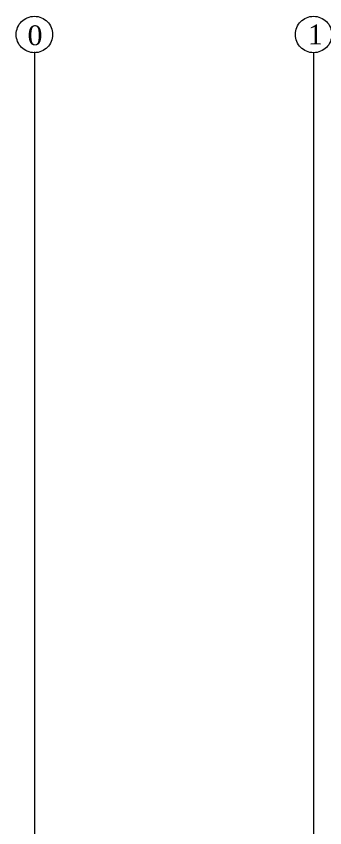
# Model space of a CAD drawing. Header units: metres. Extents: x 2330 to 2661, y 695 to 924.
# Drawn here: x 2492.79 to 2503.13, y 896.2 to 923.36 of the extents above; entities that cross this region are included whole.
import ezdxf

# ---------------------------------------------------------------- set-up
doc = ezdxf.new("R2010")
doc.units = ezdxf.units.M
doc.header["$LTSCALE"] = 20
doc.linetypes.add('ACAD_ISO02W100', pattern=[15, 12, -3])
doc.layers.add('Axis', color=254, linetype='ACAD_ISO02W100', lineweight=5)
doc.styles.add('50TEXTO15', font='romans.shx', dxfattribs={"height": 0.15})

msp = doc.modelspace()

# ---------------------------------------------------------------- linework, layer by layer
at = {"layer": 'Axis'}
for p, q in [((2493.404, 922.162), (2493.404, 870.392)), ((2502.754, 922.136), (2502.754, 870.392))]:
    msp.add_line(p, q, dxfattribs=at)
for centre in [(2493.401, 922.746), (2502.751, 922.746)]:
    msp.add_circle(centre, 0.61, dxfattribs=at)

# ---------------------------------------------------------------- texts
at = {"layer": 'Axis', "insert": (2502.81, 922.747), "char_height": 0.66171, "width": 4.41135, "attachment_point": 5, "style": '50TEXTO15'}
msp.add_mtext('{\\fBookman Old Style|b0|i0|c0|p18;1}', dxfattribs=at)
at = {"layer": 'Axis', "insert": (2493.421, 922.724), "char_height": 0.66171, "width": 4.41135, "attachment_point": 5, "rotation": 180, "style": '50TEXTO15'}
msp.add_mtext('{\\fBookman Old Style|b0|i0|c0|p18;0}', dxfattribs=at)

doc.saveas('drawing.dxf')
